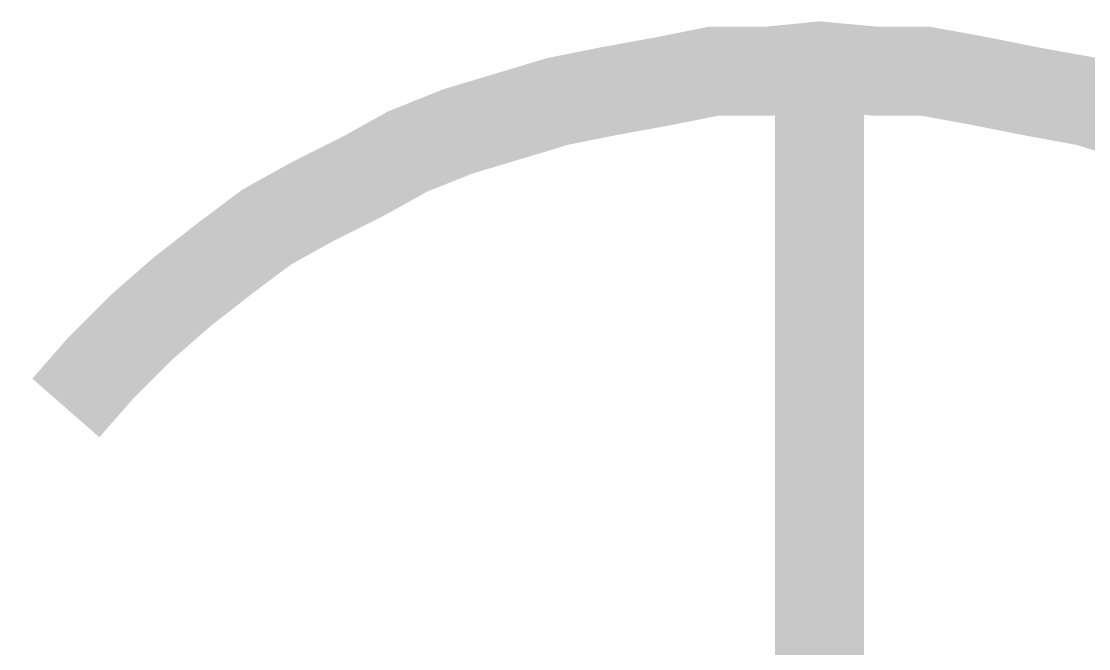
# Model space of a CAD drawing. Header units: inches. Extents: x 0 to 9.5, y -0.01 to 7.51.
# Drawn here: x 7.7934 to 7.9348, y 2.4077 to 2.4908 of the extents above; entities that cross this region are included whole.
import ezdxf

# ---------------------------------------------------------------- set-up
doc = ezdxf.new("R2010")
doc.units = ezdxf.units.IN
doc.header["$MEASUREMENT"] = 0
doc.layers.add('Sheet', color=255, linetype='Continuous')

msp = doc.modelspace()

# ---------------------------------------------------------------- linework, layer by layer
at = {"layer": 'Sheet'}
for points in [[(7.79929, 2.43963, 0.0118, 0.0118, 0), (7.80395, 2.44496, 0.0118, 0.0118, 0), (7.80928, 2.45028, 0.0118, 0.0118, 0), (7.8146, 2.45494, 0.0118, 0.0118, 0), (7.82059, 2.45961, 0.0118, 0.0118, 0), (7.82592, 2.4636, 0.0118, 0.0118, 0), (7.83191, 2.46693, 0.0118, 0.0118, 0), (7.83857, 2.47026, 0.0118, 0.0118, 0), (7.84456, 2.47359, 0.0118, 0.0118, 0), (7.85121, 2.47625, 0.0118, 0.0118, 0), (7.85787, 2.47825, 0.0118, 0.0118, 0), (7.86452, 2.48025, 0.0118, 0.0118, 0), (7.87118, 2.48158, 0.0118, 0.0118, 0), (7.8785, 2.48291, 0.0118, 0.0118, 0), (7.88516, 2.48424, 0.0118, 0.0118, 0), (7.89248, 2.48424, 0.0118, 0.0118, 0), (7.89914, 2.48491, 0.0118, 0.0118, 0), (7.90646, 2.48424, 0.0118, 0.0118, 0), (7.91312, 2.48424, 0.0118, 0.0118, 0), (7.92044, 2.48291, 0.0118, 0.0118, 0), (7.9271, 2.48158, 0.0118, 0.0118, 0), (7.93442, 2.48025, 0.0118, 0.0118, 0), (7.94107, 2.47825, 0.0118, 0.0118, 0)], [(7.89914, 2.47958, 0.0118, 0.0118, 0), (7.89914, 2.39968, 0.0118, 0.0118, 0)], [(7.89914, 2.47958, 0.0118, 0.0118, 0), (7.89914, 2.45961, 0.0118, 0.0118, 0)]]:
    msp.add_lwpolyline(points, format="xyseb", dxfattribs=at)

doc.saveas('drawing.dxf')
